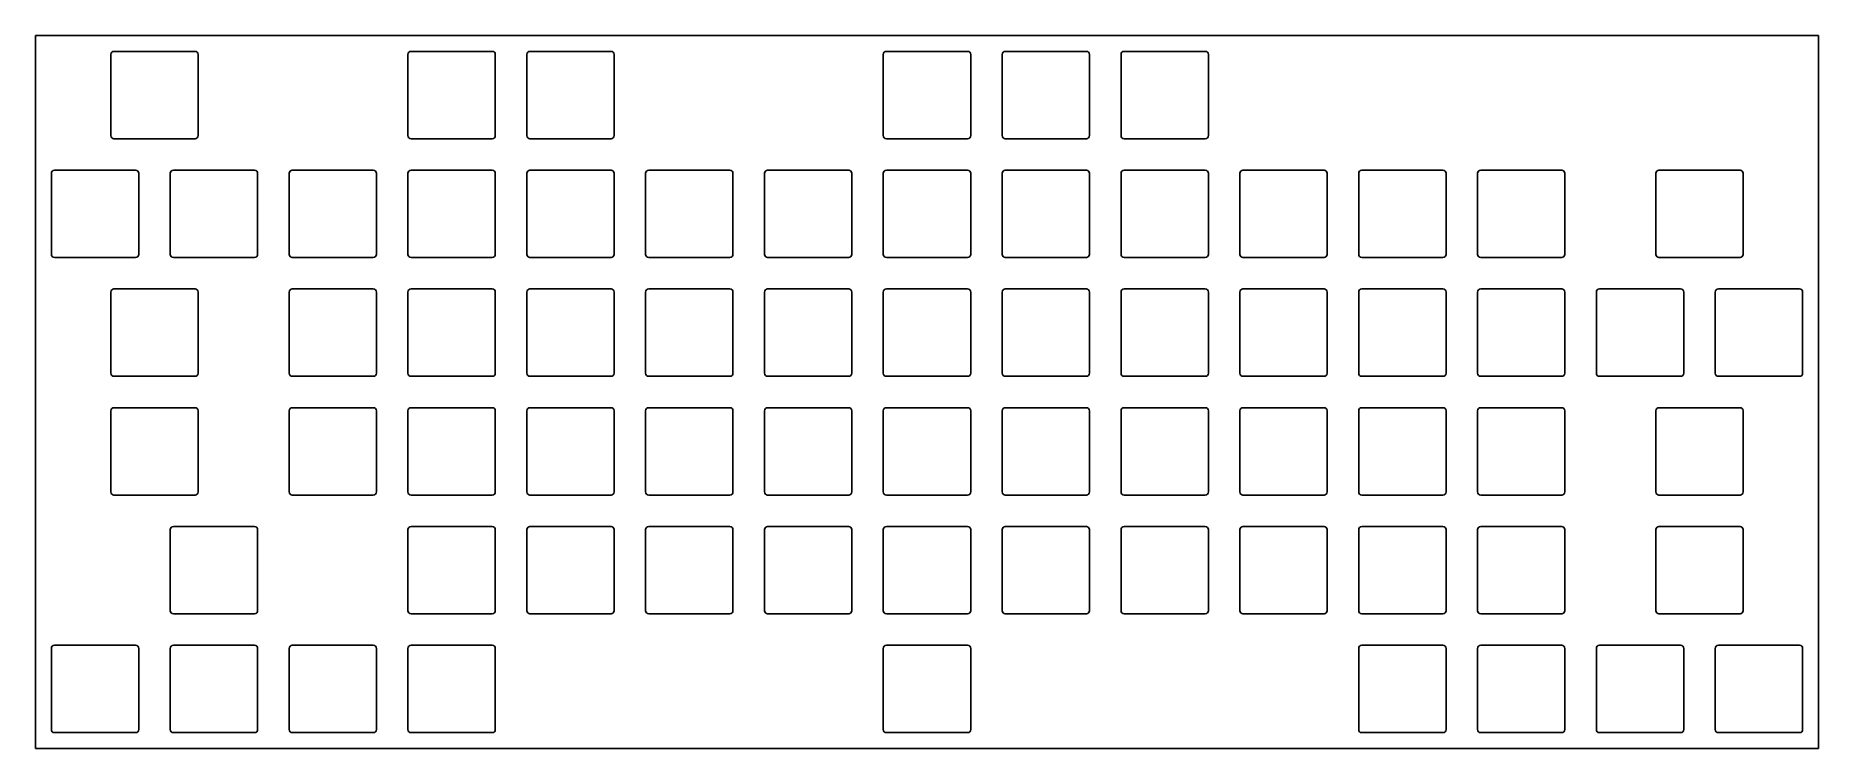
# Model space of a CAD drawing. Header units: millimetres. Extents: x 0 to 286, y -114 to 0.
import ezdxf

# ---------------------------------------------------------------- set-up
doc = ezdxf.new("R2010")
doc.units = ezdxf.units.MM

msp = doc.modelspace()

# ---------------------------------------------------------------- linework, layer by layer
for p, q in [((0, 0), (285.75, 0)), ((0, -114.3), (0, 0)), ((285.75, -114.3), (285.75, 0)), ((12.55, -2.525), (25.55, -2.525)), ((60.175, -2.525), (73.175, -2.525)), ((79.225, -2.525), (92.225, -2.525)), ((136.375, -2.525), (149.375, -2.525)), ((155.425, -2.525), (168.425, -2.525)), ((174.475, -2.525), (187.475, -2.525)), ((12.05, -3.025), (12.05, -16.025)), ((26.05, -3.025), (26.05, -16.025)), ((59.675, -3.025), (59.675, -16.025)), ((73.675, -3.025), (73.675, -16.025)), ((78.725, -3.025), (78.725, -16.025)), ((92.725, -3.025), (92.725, -16.025)), ((135.875, -3.025), (135.875, -16.025)), ((149.875, -3.025), (149.875, -16.025)), ((154.925, -3.025), (154.925, -16.025)), ((168.925, -3.025), (168.925, -16.025)), ((173.975, -3.025), (173.975, -16.025)), ((187.975, -3.025), (187.975, -16.025)), ((12.55, -16.525), (25.55, -16.525)), ((60.175, -16.525), (73.175, -16.525)), ((79.225, -16.525), (92.225, -16.525)), ((136.375, -16.525), (149.375, -16.525)), ((155.425, -16.525), (168.425, -16.525)), ((174.475, -16.525), (187.475, -16.525)), ((2.525, -22.075), (2.525, -35.075)), ((3.025, -21.575), (16.025, -21.575)), ((16.525, -22.075), (16.525, -35.075)), ((21.575, -22.075), (21.575, -35.075)), ((22.075, -21.575), (35.075, -21.575)), ((35.575, -22.075), (35.575, -35.075)), ((40.625, -22.075), (40.625, -35.075)), ((41.125, -21.575), (54.125, -21.575)), ((54.625, -22.075), (54.625, -35.075)), ((59.675, -22.075), (59.675, -35.075)), ((60.175, -21.575), (73.175, -21.575)), ((73.675, -22.075), (73.675, -35.075)), ((78.725, -22.075), (78.725, -35.075)), ((79.225, -21.575), (92.225, -21.575)), ((92.725, -22.075), (92.725, -35.075)), ((97.775, -22.075), (97.775, -35.075)), ((98.275, -21.575), (111.275, -21.575)), ((111.775, -22.075), (111.775, -35.075)), ((116.825, -22.075), (116.825, -35.075)), ((117.325, -21.575), (130.325, -21.575)), ((130.825, -22.075), (130.825, -35.075)), ((135.875, -22.075), (135.875, -35.075)), ((136.375, -21.575), (149.375, -21.575)), ((149.875, -22.075), (149.875, -35.075)), ((154.925, -22.075), (154.925, -35.075)), ((155.425, -21.575), (168.425, -21.575)), ((168.925, -22.075), (168.925, -35.075)), ((173.975, -22.075), (173.975, -35.075)), ((174.475, -21.575), (187.475, -21.575)), ((187.975, -22.075), (187.975, -35.075)), ((193.025, -22.075), (193.025, -35.075)), ((193.525, -21.575), (206.525, -21.575)), ((207.025, -22.075), (207.025, -35.075)), ((212.075, -22.075), (212.075, -35.075)), ((212.575, -21.575), (225.575, -21.575)), ((226.075, -22.075), (226.075, -35.075)), ((231.125, -22.075), (231.125, -35.075)), ((231.625, -21.575), (244.625, -21.575)), ((245.125, -22.075), (245.125, -35.075)), ((259.7, -22.075), (259.7, -35.075)), ((260.2, -21.575), (273.2, -21.575)), ((273.7, -22.075), (273.7, -35.075)), ((3.025, -35.575), (16.025, -35.575)), ((22.075, -35.575), (35.075, -35.575)), ((41.125, -35.575), (54.125, -35.575)), ((60.175, -35.575), (73.175, -35.575)), ((79.225, -35.575), (92.225, -35.575)), ((98.275, -35.575), (111.275, -35.575)), ((117.325, -35.575), (130.325, -35.575)), ((136.375, -35.575), (149.375, -35.575)), ((155.425, -35.575), (168.425, -35.575)), ((174.475, -35.575), (187.475, -35.575)), ((193.525, -35.575), (206.525, -35.575)), ((212.575, -35.575), (225.575, -35.575)), ((231.625, -35.575), (244.625, -35.575)), ((260.2, -35.575), (273.2, -35.575)), ((12.05, -41.125), (12.05, -54.125)), ((12.55, -40.625), (25.55, -40.625)), ((26.05, -41.125), (26.05, -54.125)), ((40.625, -41.125), (40.625, -54.125)), ((41.125, -40.625), (54.125, -40.625)), ((54.625, -41.125), (54.625, -54.125)), ((59.675, -41.125), (59.675, -54.125)), ((60.175, -40.625), (73.175, -40.625)), ((73.675, -41.125), (73.675, -54.125)), ((78.725, -41.125), (78.725, -54.125)), ((79.225, -40.625), (92.225, -40.625)), ((92.725, -41.125), (92.725, -54.125)), ((97.775, -41.125), (97.775, -54.125)), ((98.275, -40.625), (111.275, -40.625)), ((111.775, -41.125), (111.775, -54.125)), ((116.825, -41.125), (116.825, -54.125)), ((117.325, -40.625), (130.325, -40.625)), ((130.825, -41.125), (130.825, -54.125)), ((135.875, -41.125), (135.875, -54.125)), ((136.375, -40.625), (149.375, -40.625)), ((149.875, -41.125), (149.875, -54.125)), ((154.925, -41.125), (154.925, -54.125)), ((155.425, -40.625), (168.425, -40.625)), ((168.925, -41.125), (168.925, -54.125)), ((173.975, -41.125), (173.975, -54.125)), ((174.475, -40.625), (187.475, -40.625)), ((187.975, -41.125), (187.975, -54.125)), ((193.025, -41.125), (193.025, -54.125)), ((193.525, -40.625), (206.525, -40.625)), ((207.025, -41.125), (207.025, -54.125)), ((212.075, -41.125), (212.075, -54.125)), ((212.575, -40.625), (225.575, -40.625)), ((226.075, -41.125), (226.075, -54.125)), ((231.125, -41.125), (231.125, -54.125)), ((231.625, -40.625), (244.625, -40.625)), ((245.125, -41.125), (245.125, -54.125)), ((250.175, -41.125), (250.175, -54.125)), ((250.675, -40.625), (263.675, -40.625)), ((264.175, -41.125), (264.175, -54.125)), ((269.225, -41.125), (269.225, -54.125)), ((269.725, -40.625), (282.725, -40.625)), ((283.225, -41.125), (283.225, -54.125)), ((12.55, -54.625), (25.55, -54.625)), ((41.125, -54.625), (54.125, -54.625)), ((60.175, -54.625), (73.175, -54.625)), ((79.225, -54.625), (92.225, -54.625)), ((98.275, -54.625), (111.275, -54.625)), ((117.325, -54.625), (130.325, -54.625)), ((136.375, -54.625), (149.375, -54.625)), ((155.425, -54.625), (168.425, -54.625)), ((174.475, -54.625), (187.475, -54.625)), ((193.525, -54.625), (206.525, -54.625)), ((212.575, -54.625), (225.575, -54.625)), ((231.625, -54.625), (244.625, -54.625)), ((250.675, -54.625), (263.675, -54.625)), ((269.725, -54.625), (282.725, -54.625)), ((12.55, -59.675), (25.55, -59.675)), ((41.125, -59.675), (54.125, -59.675)), ((60.175, -59.675), (73.175, -59.675)), ((79.225, -59.675), (92.225, -59.675)), ((98.275, -59.675), (111.275, -59.675)), ((117.325, -59.675), (130.325, -59.675)), ((136.375, -59.675), (149.375, -59.675)), ((155.425, -59.675), (168.425, -59.675)), ((174.475, -59.675), (187.475, -59.675)), ((193.525, -59.675), (206.525, -59.675)), ((212.575, -59.675), (225.575, -59.675)), ((231.625, -59.675), (244.625, -59.675)), ((260.2, -59.675), (273.2, -59.675)), ((12.05, -60.175), (12.05, -73.175)), ((26.05, -60.175), (26.05, -73.175)), ((40.625, -60.175), (40.625, -73.175)), ((54.625, -60.175), (54.625, -73.175)), ((59.675, -60.175), (59.675, -73.175)), ((73.675, -60.175), (73.675, -73.175)), ((78.725, -60.175), (78.725, -73.175)), ((92.725, -60.175), (92.725, -73.175)), ((97.775, -60.175), (97.775, -73.175)), ((111.775, -60.175), (111.775, -73.175)), ((116.825, -60.175), (116.825, -73.175)), ((130.825, -60.175), (130.825, -73.175)), ((135.875, -60.175), (135.875, -73.175)), ((149.875, -60.175), (149.875, -73.175)), ((154.925, -60.175), (154.925, -73.175)), ((168.925, -60.175), (168.925, -73.175)), ((173.975, -60.175), (173.975, -73.175)), ((187.975, -60.175), (187.975, -73.175)), ((193.025, -60.175), (193.025, -73.175)), ((207.025, -60.175), (207.025, -73.175)), ((212.075, -60.175), (212.075, -73.175)), ((226.075, -60.175), (226.075, -73.175)), ((231.125, -60.175), (231.125, -73.175)), ((245.125, -60.175), (245.125, -73.175)), ((259.7, -60.175), (259.7, -73.175)), ((273.7, -60.175), (273.7, -73.175)), ((12.55, -73.675), (25.55, -73.675)), ((41.125, -73.675), (54.125, -73.675)), ((60.175, -73.675), (73.175, -73.675)), ((79.225, -73.675), (92.225, -73.675)), ((98.275, -73.675), (111.275, -73.675)), ((117.325, -73.675), (130.325, -73.675)), ((136.375, -73.675), (149.375, -73.675)), ((155.425, -73.675), (168.425, -73.675)), ((174.475, -73.675), (187.475, -73.675)), ((193.525, -73.675), (206.525, -73.675)), ((212.575, -73.675), (225.575, -73.675)), ((231.625, -73.675), (244.625, -73.675)), ((260.2, -73.675), (273.2, -73.675)), ((21.575, -79.225), (21.575, -92.225)), ((22.075, -78.725), (35.075, -78.725)), ((35.575, -79.225), (35.575, -92.225)), ((59.675, -79.225), (59.675, -92.225)), ((60.175, -78.725), (73.175, -78.725)), ((73.675, -79.225), (73.675, -92.225)), ((78.725, -79.225), (78.725, -92.225)), ((79.225, -78.725), (92.225, -78.725)), ((92.725, -79.225), (92.725, -92.225)), ((97.775, -79.225), (97.775, -92.225)), ((98.275, -78.725), (111.275, -78.725)), ((111.775, -79.225), (111.775, -92.225)), ((116.825, -79.225), (116.825, -92.225)), ((117.325, -78.725), (130.325, -78.725)), ((130.825, -79.225), (130.825, -92.225)), ((135.875, -79.225), (135.875, -92.225)), ((136.375, -78.725), (149.375, -78.725)), ((149.875, -79.225), (149.875, -92.225)), ((154.925, -79.225), (154.925, -92.225)), ((155.425, -78.725), (168.425, -78.725)), ((168.925, -79.225), (168.925, -92.225)), ((173.975, -79.225), (173.975, -92.225)), ((174.475, -78.725), (187.475, -78.725)), ((187.975, -79.225), (187.975, -92.225)), ((193.025, -79.225), (193.025, -92.225)), ((193.525, -78.725), (206.525, -78.725)), ((207.025, -79.225), (207.025, -92.225)), ((212.075, -79.225), (212.075, -92.225)), ((212.575, -78.725), (225.575, -78.725)), ((226.075, -79.225), (226.075, -92.225)), ((231.125, -79.225), (231.125, -92.225)), ((231.625, -78.725), (244.625, -78.725)), ((245.125, -79.225), (245.125, -92.225)), ((259.7, -79.225), (259.7, -92.225)), ((260.2, -78.725), (273.2, -78.725)), ((273.7, -79.225), (273.7, -92.225)), ((22.075, -92.725), (35.075, -92.725)), ((60.175, -92.725), (73.175, -92.725)), ((79.225, -92.725), (92.225, -92.725)), ((98.275, -92.725), (111.275, -92.725)), ((117.325, -92.725), (130.325, -92.725)), ((136.375, -92.725), (149.375, -92.725)), ((155.425, -92.725), (168.425, -92.725)), ((174.475, -92.725), (187.475, -92.725)), ((193.525, -92.725), (206.525, -92.725)), ((212.575, -92.725), (225.575, -92.725)), ((231.625, -92.725), (244.625, -92.725)), ((260.2, -92.725), (273.2, -92.725)), ((2.525, -98.275), (2.525, -111.275)), ((3.025, -97.775), (16.025, -97.775)), ((16.525, -98.275), (16.525, -111.275)), ((21.575, -98.275), (21.575, -111.275)), ((22.075, -97.775), (35.075, -97.775)), ((35.575, -98.275), (35.575, -111.275)), ((40.625, -98.275), (40.625, -111.275)), ((41.125, -97.775), (54.125, -97.775)), ((54.625, -98.275), (54.625, -111.275)), ((59.675, -98.275), (59.675, -111.275)), ((60.175, -97.775), (73.175, -97.775)), ((73.675, -98.275), (73.675, -111.275)), ((135.875, -98.275), (135.875, -111.275)), ((136.375, -97.775), (149.375, -97.775)), ((149.875, -98.275), (149.875, -111.275)), ((212.075, -98.275), (212.075, -111.275)), ((212.575, -97.775), (225.575, -97.775)), ((226.075, -98.275), (226.075, -111.275)), ((231.125, -98.275), (231.125, -111.275)), ((231.625, -97.775), (244.625, -97.775)), ((245.125, -98.275), (245.125, -111.275)), ((250.175, -98.275), (250.175, -111.275)), ((250.675, -97.775), (263.675, -97.775)), ((264.175, -98.275), (264.175, -111.275)), ((269.225, -98.275), (269.225, -111.275)), ((269.725, -97.775), (282.725, -97.775)), ((283.225, -98.275), (283.225, -111.275)), ((0, -114.3), (285.75, -114.3)), ((3.025, -111.775), (16.025, -111.775)), ((22.075, -111.775), (35.075, -111.775)), ((41.125, -111.775), (54.125, -111.775)), ((60.175, -111.775), (73.175, -111.775)), ((136.375, -111.775), (149.375, -111.775)), ((212.575, -111.775), (225.575, -111.775)), ((231.625, -111.775), (244.625, -111.775)), ((250.675, -111.775), (263.675, -111.775)), ((269.725, -111.775), (282.725, -111.775))]:
    msp.add_line(p, q)
for centre, start, end in [((12.55, -3.025), 90, 180), ((25.55, -3.025), 0, 90), ((60.175, -3.025), 90, 180), ((73.175, -3.025), 0, 90), ((79.225, -3.025), 90, 180), ((92.225, -3.025), 0, 90), ((136.375, -3.025), 90, 180), ((149.375, -3.025), 0, 90), ((155.425, -3.025), 90, 180), ((168.425, -3.025), 0, 90), ((174.475, -3.025), 90, 180), ((187.475, -3.025), 0, 90), ((12.55, -16.025), 180, 270), ((25.55, -16.025), 270, 0), ((60.175, -16.025), 180, 270), ((73.175, -16.025), 270, 0), ((79.225, -16.025), 180, 270), ((92.225, -16.025), 270, 0), ((136.375, -16.025), 180, 270), ((149.375, -16.025), 270, 0), ((155.425, -16.025), 180, 270), ((168.425, -16.025), 270, 0), ((174.475, -16.025), 180, 270), ((187.475, -16.025), 270, 0), ((3.025, -22.075), 90, 180), ((16.025, -22.075), 0, 90), ((22.075, -22.075), 90, 180), ((35.075, -22.075), 0, 90), ((41.125, -22.075), 90, 180), ((54.125, -22.075), 0, 90), ((60.175, -22.075), 90, 180), ((73.175, -22.075), 0, 90), ((79.225, -22.075), 90, 180), ((92.225, -22.075), 0, 90), ((98.275, -22.075), 90, 180), ((111.275, -22.075), 0, 90), ((117.325, -22.075), 90, 180), ((130.325, -22.075), 0, 90), ((136.375, -22.075), 90, 180), ((149.375, -22.075), 0, 90), ((155.425, -22.075), 90, 180), ((168.425, -22.075), 0, 90), ((174.475, -22.075), 90, 180), ((187.475, -22.075), 0, 90), ((193.525, -22.075), 90, 180), ((206.525, -22.075), 0, 90), ((212.575, -22.075), 90, 180), ((225.575, -22.075), 0, 90), ((231.625, -22.075), 90, 180), ((244.625, -22.075), 0, 90), ((260.2, -22.075), 90, 180), ((273.2, -22.075), 0, 90), ((3.025, -35.075), 180, 270), ((16.025, -35.075), 270, 0), ((22.075, -35.075), 180, 270), ((35.075, -35.075), 270, 0), ((41.125, -35.075), 180, 270), ((54.125, -35.075), 270, 0), ((60.175, -35.075), 180, 270), ((73.175, -35.075), 270, 0), ((79.225, -35.075), 180, 270), ((92.225, -35.075), 270, 0), ((98.275, -35.075), 180, 270), ((111.275, -35.075), 270, 0), ((117.325, -35.075), 180, 270), ((130.325, -35.075), 270, 0), ((136.375, -35.075), 180, 270), ((149.375, -35.075), 270, 0), ((155.425, -35.075), 180, 270), ((168.425, -35.075), 270, 0), ((174.475, -35.075), 180, 270), ((187.475, -35.075), 270, 0), ((193.525, -35.075), 180, 270), ((206.525, -35.075), 270, 0), ((212.575, -35.075), 180, 270), ((225.575, -35.075), 270, 0), ((231.625, -35.075), 180, 270), ((244.625, -35.075), 270, 0), ((260.2, -35.075), 180, 270), ((273.2, -35.075), 270, 0), ((12.55, -41.125), 90, 180), ((25.55, -41.125), 0, 90), ((41.125, -41.125), 90, 180), ((54.125, -41.125), 0, 90), ((60.175, -41.125), 90, 180), ((73.175, -41.125), 0, 90), ((79.225, -41.125), 90, 180), ((92.225, -41.125), 0, 90), ((98.275, -41.125), 90, 180), ((111.275, -41.125), 0, 90), ((117.325, -41.125), 90, 180), ((130.325, -41.125), 0, 90), ((136.375, -41.125), 90, 180), ((149.375, -41.125), 0, 90), ((155.425, -41.125), 90, 180), ((168.425, -41.125), 0, 90), ((174.475, -41.125), 90, 180), ((187.475, -41.125), 0, 90), ((193.525, -41.125), 90, 180), ((206.525, -41.125), 0, 90), ((212.575, -41.125), 90, 180), ((225.575, -41.125), 0, 90), ((231.625, -41.125), 90, 180), ((244.625, -41.125), 0, 90), ((250.675, -41.125), 90, 180), ((263.675, -41.125), 0, 90), ((269.725, -41.125), 90, 180), ((282.725, -41.125), 0, 90), ((12.55, -54.125), 180, 270), ((25.55, -54.125), 270, 0), ((41.125, -54.125), 180, 270), ((54.125, -54.125), 270, 0), ((60.175, -54.125), 180, 270), ((73.175, -54.125), 270, 0), ((79.225, -54.125), 180, 270), ((92.225, -54.125), 270, 0), ((98.275, -54.125), 180, 270), ((111.275, -54.125), 270, 0), ((117.325, -54.125), 180, 270), ((130.325, -54.125), 270, 0), ((136.375, -54.125), 180, 270), ((149.375, -54.125), 270, 0), ((155.425, -54.125), 180, 270), ((168.425, -54.125), 270, 0), ((174.475, -54.125), 180, 270), ((187.475, -54.125), 270, 0), ((193.525, -54.125), 180, 270), ((206.525, -54.125), 270, 0), ((212.575, -54.125), 180, 270), ((225.575, -54.125), 270, 0), ((231.625, -54.125), 180, 270), ((244.625, -54.125), 270, 0), ((250.675, -54.125), 180, 270), ((263.675, -54.125), 270, 0), ((269.725, -54.125), 180, 270), ((282.725, -54.125), 270, 0), ((12.55, -60.175), 90, 180), ((25.55, -60.175), 0, 90), ((41.125, -60.175), 90, 180), ((54.125, -60.175), 0, 90), ((60.175, -60.175), 90, 180), ((73.175, -60.175), 0, 90), ((79.225, -60.175), 90, 180), ((92.225, -60.175), 0, 90), ((98.275, -60.175), 90, 180), ((111.275, -60.175), 0, 90), ((117.325, -60.175), 90, 180), ((130.325, -60.175), 0, 90), ((136.375, -60.175), 90, 180), ((149.375, -60.175), 0, 90), ((155.425, -60.175), 90, 180), ((168.425, -60.175), 0, 90), ((174.475, -60.175), 90, 180), ((187.475, -60.175), 0, 90), ((193.525, -60.175), 90, 180), ((206.525, -60.175), 0, 90), ((212.575, -60.175), 90, 180), ((225.575, -60.175), 0, 90), ((231.625, -60.175), 90, 180), ((244.625, -60.175), 0, 90), ((260.2, -60.175), 90, 180), ((273.2, -60.175), 0, 90), ((12.55, -73.175), 180, 270), ((25.55, -73.175), 270, 0), ((41.125, -73.175), 180, 270), ((54.125, -73.175), 270, 0), ((60.175, -73.175), 180, 270), ((73.175, -73.175), 270, 0), ((79.225, -73.175), 180, 270), ((92.225, -73.175), 270, 0), ((98.275, -73.175), 180, 270), ((111.275, -73.175), 270, 0), ((117.325, -73.175), 180, 270), ((130.325, -73.175), 270, 0), ((136.375, -73.175), 180, 270), ((149.375, -73.175), 270, 0), ((155.425, -73.175), 180, 270), ((168.425, -73.175), 270, 0), ((174.475, -73.175), 180, 270), ((187.475, -73.175), 270, 0), ((193.525, -73.175), 180, 270), ((206.525, -73.175), 270, 0), ((212.575, -73.175), 180, 270), ((225.575, -73.175), 270, 0), ((231.625, -73.175), 180, 270), ((244.625, -73.175), 270, 0), ((260.2, -73.175), 180, 270), ((273.2, -73.175), 270, 0), ((22.075, -79.225), 90, 180), ((35.075, -79.225), 0, 90), ((60.175, -79.225), 90, 180), ((73.175, -79.225), 0, 90), ((79.225, -79.225), 90, 180), ((92.225, -79.225), 0, 90), ((98.275, -79.225), 90, 180), ((111.275, -79.225), 0, 90), ((117.325, -79.225), 90, 180), ((130.325, -79.225), 0, 90), ((136.375, -79.225), 90, 180), ((149.375, -79.225), 0, 90), ((155.425, -79.225), 90, 180), ((168.425, -79.225), 0, 90), ((174.475, -79.225), 90, 180), ((187.475, -79.225), 0, 90), ((193.525, -79.225), 90, 180), ((206.525, -79.225), 0, 90), ((212.575, -79.225), 90, 180), ((225.575, -79.225), 0, 90), ((231.625, -79.225), 90, 180), ((244.625, -79.225), 0, 90), ((260.2, -79.225), 90, 180), ((273.2, -79.225), 0, 90), ((22.075, -92.225), 180, 270), ((35.075, -92.225), 270, 0), ((60.175, -92.225), 180, 270), ((73.175, -92.225), 270, 0), ((79.225, -92.225), 180, 270), ((92.225, -92.225), 270, 0), ((98.275, -92.225), 180, 270), ((111.275, -92.225), 270, 0), ((117.325, -92.225), 180, 270), ((130.325, -92.225), 270, 0), ((136.375, -92.225), 180, 270), ((149.375, -92.225), 270, 0), ((155.425, -92.225), 180, 270), ((168.425, -92.225), 270, 0), ((174.475, -92.225), 180, 270), ((187.475, -92.225), 270, 0), ((193.525, -92.225), 180, 270), ((206.525, -92.225), 270, 0), ((212.575, -92.225), 180, 270), ((225.575, -92.225), 270, 0), ((231.625, -92.225), 180, 270), ((244.625, -92.225), 270, 0), ((260.2, -92.225), 180, 270), ((273.2, -92.225), 270, 0), ((3.025, -98.275), 90, 180), ((16.025, -98.275), 0, 90), ((22.075, -98.275), 90, 180), ((35.075, -98.275), 0, 90), ((41.125, -98.275), 90, 180), ((54.125, -98.275), 0, 90), ((60.175, -98.275), 90, 180), ((73.175, -98.275), 0, 90), ((136.375, -98.275), 90, 180), ((149.375, -98.275), 0, 90), ((212.575, -98.275), 90, 180), ((225.575, -98.275), 0, 90), ((231.625, -98.275), 90, 180), ((244.625, -98.275), 0, 90), ((250.675, -98.275), 90, 180), ((263.675, -98.275), 0, 90), ((269.725, -98.275), 90, 180), ((282.725, -98.275), 0, 90), ((3.025, -111.275), 180, 270), ((16.025, -111.275), 270, 0), ((22.075, -111.275), 180, 270), ((35.075, -111.275), 270, 0), ((41.125, -111.275), 180, 270), ((54.125, -111.275), 270, 0), ((60.175, -111.275), 180, 270), ((73.175, -111.275), 270, 0), ((136.375, -111.275), 180, 270), ((149.375, -111.275), 270, 0), ((212.575, -111.275), 180, 270), ((225.575, -111.275), 270, 0), ((231.625, -111.275), 180, 270), ((244.625, -111.275), 270, 0), ((250.675, -111.275), 180, 270), ((263.675, -111.275), 270, 0), ((269.725, -111.275), 180, 270), ((282.725, -111.275), 270, 0)]:
    msp.add_arc(centre, 0.5, start, end)

doc.saveas('drawing.dxf')
